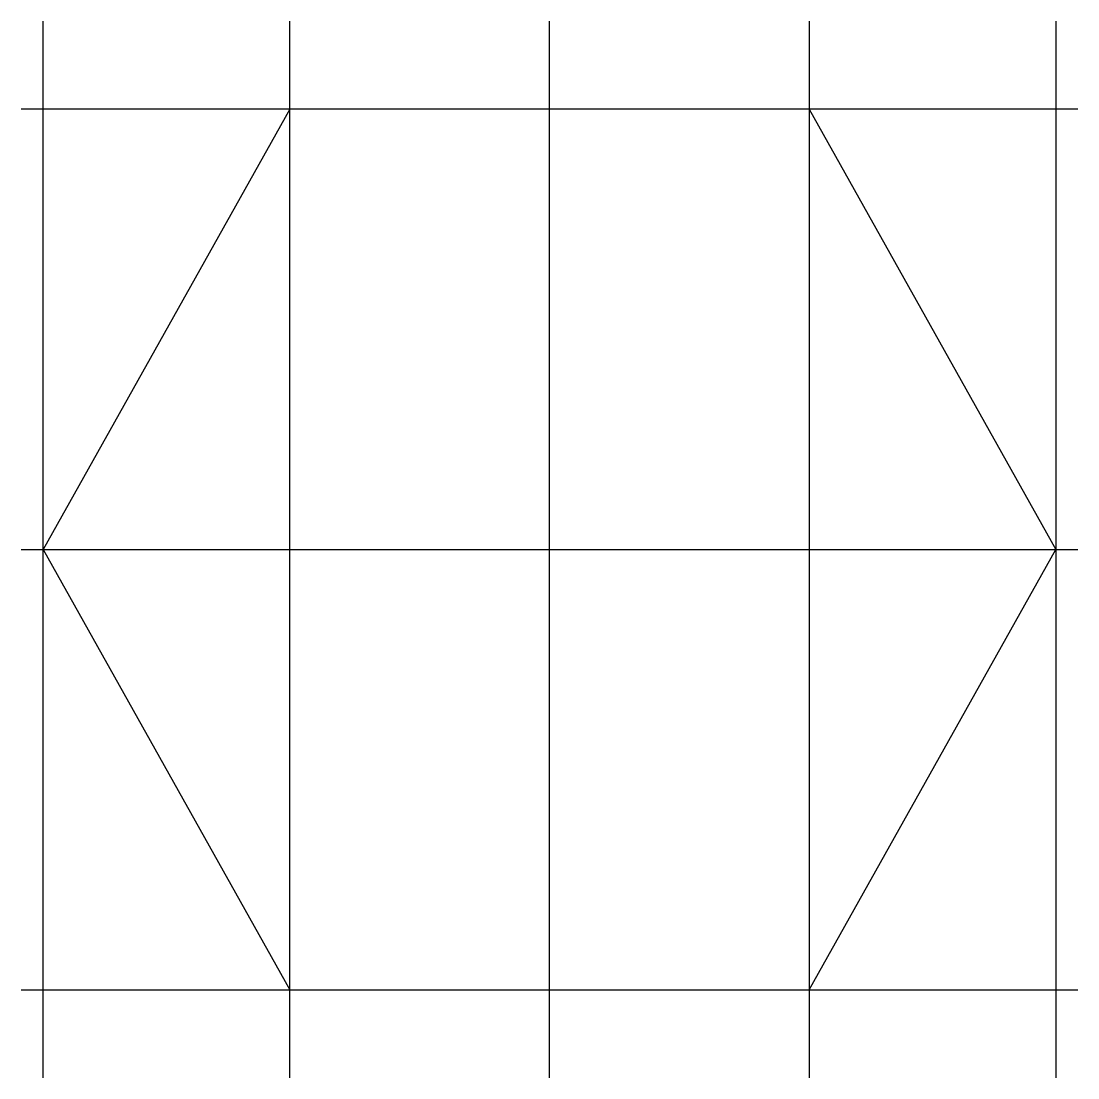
# Model space of a CAD drawing. Extents: x -24 to 24, y -24 to 24.
import ezdxf

# ---------------------------------------------------------------- set-up
doc = ezdxf.new("R2010")
doc.units = 0
doc.layers.get('0').update_dxf_attribs({"linetype": 'CONTINUOUS'})

msp = doc.modelspace()

# ---------------------------------------------------------------- linework, layer by layer
at = {"linetype": 'CONTINUOUS'}
for p, q in [((-23, -24), (-23, 24)), ((-11.8, -24), (-11.8, 24)), ((0, -24), (0, 24)), ((11.8, 24), (11.8, -24)), ((23, 24), (23, -24)), ((24, 20), (-24, 20)), ((-11.8, 20), (-23, 0)), ((11.8, 20), (-11.8, 20)), ((11.8, 20), (23, 0)), ((-24, 0), (24, 0)), ((-23, 0), (-11.8, -20)), ((11.8, -20), (23, 0)), ((-24, -20), (24, -20)), ((-11.8, -20), (11.8, -20))]:
    msp.add_line(p, q, dxfattribs=at)

doc.saveas('drawing.dxf')
